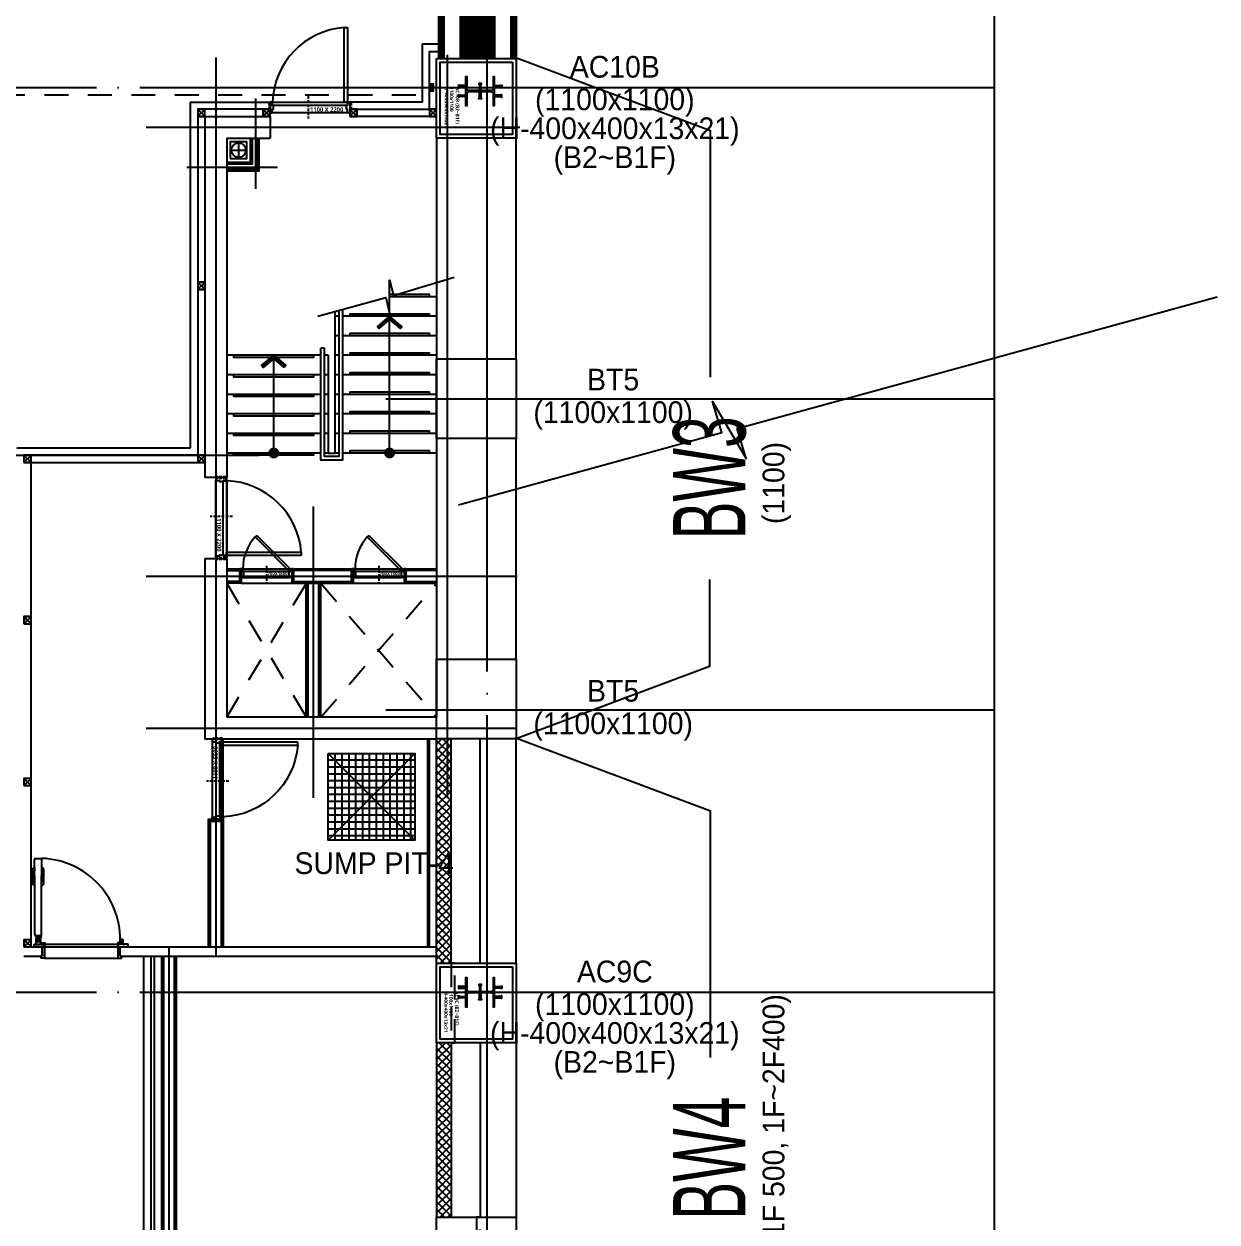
# Model space of a CAD drawing. Header units: millimetres. Extents: x -47382 to 204618, y -51045 to 127155.
# Drawn here: x 128600 to 145079, y 48196 to 64749 of the extents above; entities that cross this region are included whole.
import ezdxf
from ezdxf.enums import TextEntityAlignment as Align

# ---------------------------------------------------------------- set-up
doc = ezdxf.new("R2010")
doc.units = ezdxf.units.MM
doc.header["$LTSCALE"] = 300
doc.header["$MEASUREMENT"] = 0
for name, pattern in [('CEN', [62, 60, -1, 0, -1]), ('DASHED', [0.75, 0.5, -0.25]), ('HID', [2, 1.1, -0.9]), ('HIDDEN2', [0.1875, 0.125, -0.0625])]:
    doc.linetypes.add(name, pattern=pattern)
doc.layers.get('0').update_dxf_attribs({"linetype": 'CONTINUOUS'})
doc.layers.get('Defpoints').update_dxf_attribs({"color": 153, "linetype": 'CONTINUOUS'})
for name, color, linetype in [('A-ANNO-CUTL', 7, 'CONTINUOUS'), ('A-CEN', 1, 'CEN'), ('A-CODE-DRAIN', 6, 'CONTINUOUS'), ('A-DOOR', 4, 'CONTINUOUS'), ('A-DOOR-JAMB', 4, 'CONTINUOUS'), ('A-DOOR-SILL', 8, 'CONTINUOUS'), ('A-DOOR-SWING', 8, 'CONTINUOUS'), ('A-FLOR-FLIN-TYP2', 8, 'CONTINUOUS'), ('A-FLOR-GW', 6, 'CONTINUOUS'), ('A-FLOR-PANL', 6, 'CONTINUOUS'), ('A-FLOR-STRA-ETC', 7, 'CONTINUOUS'), ('A-FLOR-STRA-MAIN', 4, 'CONTINUOUS'), ('A-FLOR-STRA-SUB', 9, 'CONTINUOUS'), ('A-FLOR-STUD', 9, 'CONTINUOUS'), ('A-PS-HID', 5, 'HID'), ('A-ST-AXIS-CEN', 252, 'CEN'), ('A-ST-COL', 2, 'CONTINUOUS'), ('A-ST-CONC', 2, 'CONTINUOUS'), ('A-WALL-DRY1', 7, 'CONTINUOUS'), ('A-WALL-DRY2', 71, 'CONTINUOUS'), ('A-WALL-MASN', 3, 'CONTINUOUS'), ('AA-CJ', 4, 'HID'), ('CE_SITE_FH', 170, 'CONTINUOUS'), ('ELE3', 4, 'CONTINUOUS'), ('FINISH', 7, 'CONTINUOUS'), ('H', 8, 'CONTINUOUS'), ('HID', 7, 'HID'), ('OPEN2', 5, 'CONTINUOUS'), ('XREF-PLAN$0$A-STEEL', 7, 'CONTINUOUS'), ('갈바륨 V-115', 141, 'CONTINUOUS'), ('방열도어', 75, 'CONTINUOUS'), ('블럭', 5, 'CONTINUOUS'), ('저온단열', 160, 'CONTINUOUS'), ('절토옹벽', 2, 'CONTINUOUS'), ('충돌방지대 IN', 4, 'CONTINUOUS')]:
    doc.layers.add(name, color=color, linetype=linetype)
doc.layers.add('A-ANNO-NPLT', color=129, linetype='CONTINUOUS', plot=False)
doc.layers.add('Defpoint', color=161, linetype='CONTINUOUS', plot=False)
doc.styles.add('ksm', font='')
doc.styles.add('SH_대대리576', font='NanumGothicBold.ttf')
doc.styles.add('SHP-나눔bo', font='')
doc.styles.add('돋움', font='')
doc.styles.get('ksm').set_extended_font_data('Dotum')
doc.styles.get('SHP-나눔bo').set_extended_font_data('NanumGothic', bold=True)
doc.styles.get('돋움').set_extended_font_data('Dotum')

# ---------------------------------------------------------------- blocks, each defined once
blk = doc.blocks.new('방열1')
at = {"layer": '방열도어'}
for p, q in [((-896405, 1864556, 0), (-896405, 1864698, 0)), ((-896404, 1864699, 0), (-896372, 1864699, 0)), ((-896369, 1864696, 0), (-896369, 1864624, 0)), ((-896369, 1864672, 0), (-896284, 1864672, 0)), ((-896369, 1864672, 0), (-896369, 1864607, 0)), ((-896369, 1864624, 0), (-896369, 1864584, 0)), ((-896365, 1864672, 0), (-896365, 1864607, 0)), ((-896334, 1864622, 0), (-896334, 1864657, 0)), ((-896319, 1864672, 0), (-896284, 1864672, 0)), ((-896286, 1864640, 0), (-896317, 1864640, 0)), ((-896301, 1864624, 0), (-896301, 1864655, 0)), ((-896251, 1864672, 0), (-896284, 1864672, 0)), ((-896270, 1864622, 0), (-896270, 1864657, 0)), ((-896255, 1864607, 0), (-896255, 1864672, 0)), ((-896251, 1864607, 0), (-896251, 1864672, 0)), ((-895556, 1864695, 0), (-895536, 1864725, 0)), ((-895556, 1864695, 0), (-895506, 1864695, 0)), ((-895536, 1864725, 0), (-895326, 1864725, 0)), ((-895372, 1864718, 0), (-895489, 1864718, 0)), ((-895306, 1864695, 0), (-895355, 1864695, 0)), ((-895326, 1864725, 0), (-895306, 1864695, 0)), ((-896560, 1864554, 0), (-896560, 1864605, 0)), ((-896530, 1864605, 0), (-896560, 1864605, 0)), ((-896380, 1864554, 0), (-896560, 1864554, 0)), ((-896560, 1864554, 0), (-896560, 1863544, 0)), ((-896559, 1864555, 0), (-896559, 1864605, 0)), ((-896531, 1864605, 0), (-896559, 1864605, 0)), ((-896380, 1864555, 0), (-896559, 1864555, 0)), ((-896531, 1864601, 0), (-896531, 1864605, 0)), ((-896530, 1864601, 0), (-896531, 1864601, 0)), ((-896530, 1864601, 0), (-896530, 1864605, 0)), ((-896530, 1864589, 0), (-896405, 1864589, 0)), ((-896405, 1864554, 0), (-896405, 1863544, 0)), ((-896376, 1864552, 0), (-896405, 1864552, 0)), ((-896405, 1864549, 0), (-896405, 1864552, 0)), ((-896397, 1864549, 0), (-896405, 1864549, 0)), ((-896404, 1864555, 0), (-896376, 1864555, 0)), ((-896371, 1864549, 0), (-896397, 1864549, 0)), ((-896380, 1864554, 0), (-896380, 1864555, 0)), ((-896375, 1864554, 0), (-896375, 1864553, 0)), ((-896371, 1864576, 0), (-896369, 1864584, 0)), ((-896371, 1864576, 0), (-896371, 1864557, 0)), ((-896371, 1864576, 0), (-896370, 1864576, 0)), ((-896370, 1864576, 0), (-896369, 1864579, 0)), ((-896369, 1864607, 0), (-896285, 1864607, 0)), ((-896368, 1864579, 0), (-896369, 1864579, 0)), ((-896369, 1864554, 0), (-896369, 1863544, 0)), ((-896368, 1864579, 0), (-896368, 1864575, 0)), ((-896368, 1864575, 0), (-896368, 1864574, 0)), ((-896368, 1864574, 0), (-896368, 1864573, 0)), ((-896368, 1864573, 0), (-896368, 1864572, 0)), ((-896368, 1864572, 0), (-896368, 1864572, 0)), ((-896368, 1864572, 0), (-896368, 1864571, 0)), ((-896368, 1864571, 0), (-896368, 1864570, 0)), ((-896368, 1864570, 0), (-896368, 1864569, 0)), ((-896368, 1864569, 0), (-896368, 1864569, 0)), ((-896368, 1864569, 0), (-896368, 1864568, 0)), ((-896368, 1864568, 0), (-896368, 1864567, 0)), ((-896368, 1864567, 0), (-896368, 1864566, 0)), ((-896368, 1864566, 0), (-896368, 1864566, 0)), ((-896368, 1864566, 0), (-896368, 1864565, 0)), ((-896368, 1864565, 0), (-896368, 1864564, 0)), ((-896368, 1864564, 0), (-896368, 1864563, 0)), ((-896368, 1864563, 0), (-896368, 1864563, 0)), ((-896368, 1864563, 0), (-896368, 1864562, 0)), ((-896368, 1864562, 0), (-896368, 1864561, 0)), ((-896368, 1864561, 0), (-896368, 1864560, 0)), ((-896368, 1864560, 0), (-896368, 1864560, 0)), ((-896368, 1864560, 0), (-896368, 1864559, 0)), ((-896368, 1864559, 0), (-896368, 1864558, 0)), ((-896368, 1864558, 0), (-896368, 1864557, 0)), ((-896368, 1864557, 0), (-896368, 1864557, 0)), ((-896368, 1864557, 0), (-896368, 1864556, 0)), ((-896368, 1864556, 0), (-896368, 1864555, 0)), ((-896368, 1864555, 0), (-896368, 1864554, 0)), ((-896368, 1864554, 0), (-896368, 1864554, 0)), ((-896368, 1864554, 0), (-896368, 1864552, 0)), ((-896346, 1864584, 0), (-896355, 1864584, 0)), ((-896349, 1864582, 0), (-896355, 1864582, 0)), ((-896355, 1864582, 0), (-896355, 1864579, 0)), ((-896355, 1864577, 0), (-896355, 1864556, 0)), ((-896355, 1864551, 0), (-896355, 1864554, 0)), ((-896349, 1864551, 0), (-896355, 1864551, 0)), ((-896346, 1864549, 0), (-896355, 1864549, 0)), ((-896354, 1864575, 0), (-896354, 1864574, 0)), ((-896349, 1864575, 0), (-896354, 1864575, 0)), ((-896349, 1864574, 0), (-896354, 1864574, 0)), ((-896349, 1864560, 0), (-896354, 1864560, 0)), ((-896354, 1864559, 0), (-896354, 1864560, 0)), ((-896349, 1864559, 0), (-896354, 1864559, 0)), ((-896349, 1864582, 0), (-896349, 1864575, 0)), ((-896349, 1864574, 0), (-896349, 1864567, 0)), ((-896348, 1864567, 0), (-896349, 1864566, 0)), ((-896348, 1864567, 0), (-896349, 1864567, 0)), ((-896349, 1864566, 0), (-896349, 1864560, 0)), ((-896349, 1864559, 0), (-896349, 1864551, 0)), ((-896347, 1864581, 0), (-896347, 1864552, 0)), ((-896346, 1864581, 0), (-896347, 1864581, 0)), ((-896346, 1864552, 0), (-896347, 1864552, 0)), ((-896346, 1864584, 0), (-896346, 1864581, 0)), ((-896346, 1864552, 0), (-896346, 1864549, 0)), ((-896319, 1864607, 0), (-896269, 1864607, 0)), ((-896251, 1864607, 0), (-896269, 1864607, 0)), ((-895556, 1864595, 0), (-895506, 1864595, 0)), ((-895556, 1864595, 0), (-895536, 1864565, 0)), ((-895536, 1864565, 0), (-895326, 1864565, 0)), ((-895372, 1864572, 0), (-895489, 1864572, 0)), ((-895306, 1864595, 0), (-895355, 1864595, 0)), ((-895326, 1864565, 0), (-895306, 1864595, 0)), ((-896380, 1863544, 0), (-896560, 1863544, 0)), ((-896560, 1863544, 0), (-896560, 1863493, 0)), ((-896530, 1863493, 0), (-896560, 1863493, 0)), ((-896380, 1863543, 0), (-896559, 1863543, 0)), ((-896559, 1863543, 0), (-896559, 1863494, 0)), ((-896531, 1863494, 0), (-896559, 1863494, 0)), ((-896531, 1863498, 0), (-896531, 1863494, 0)), ((-896530, 1863498, 0), (-896531, 1863498, 0)), ((-896530, 1863509, 0), (-896405, 1863509, 0)), ((-896530, 1863498, 0), (-896530, 1863493, 0)), ((-896405, 1863549, 0), (-896405, 1863546, 0)), ((-896397, 1863549, 0), (-896405, 1863549, 0)), ((-896376, 1863546, 0), (-896405, 1863546, 0)), ((-896405, 1863542, 0), (-896405, 1863400, 0)), ((-896404, 1863543, 0), (-896376, 1863543, 0)), ((-896371, 1863549, 0), (-896397, 1863549, 0)), ((-896380, 1863544, 0), (-896380, 1863543, 0)), ((-896375, 1863544, 0), (-896375, 1863545, 0)), ((-896371, 1863522, 0), (-896370, 1863523, 0)), ((-896371, 1863522, 0), (-896369, 1863515, 0)), ((-896370, 1863523, 0), (-896369, 1863519, 0)), ((-896368, 1863519, 0), (-896369, 1863519, 0)), ((-896369, 1863474, 0), (-896369, 1863515, 0)), ((-896369, 1863402, 0), (-896369, 1863474, 0)), ((-896369, 1863439, 0), (-896369, 1863472, 0)), ((-896368, 1863545, 0), (-896368, 1863546, 0)), ((-896368, 1863544, 0), (-896368, 1863545, 0)), ((-896368, 1863543, 0), (-896368, 1863544, 0)), ((-896368, 1863542, 0), (-896368, 1863543, 0)), ((-896368, 1863541, 0), (-896368, 1863542, 0)), ((-896368, 1863542, 0), (-896368, 1863542, 0)), ((-896368, 1863540, 0), (-896368, 1863541, 0)), ((-896368, 1863539, 0), (-896368, 1863540, 0)), ((-896368, 1863538, 0), (-896368, 1863539, 0)), ((-896368, 1863539, 0), (-896368, 1863539, 0)), ((-896368, 1863537, 0), (-896368, 1863538, 0)), ((-896368, 1863536, 0), (-896368, 1863537, 0)), ((-896368, 1863535, 0), (-896368, 1863536, 0)), ((-896368, 1863536, 0), (-896368, 1863536, 0)), ((-896368, 1863534, 0), (-896368, 1863535, 0)), ((-896368, 1863533, 0), (-896368, 1863534, 0)), ((-896368, 1863532, 0), (-896368, 1863533, 0)), ((-896368, 1863533, 0), (-896368, 1863533, 0)), ((-896368, 1863531, 0), (-896368, 1863532, 0)), ((-896368, 1863530, 0), (-896368, 1863531, 0)), ((-896368, 1863529, 0), (-896368, 1863530, 0)), ((-896368, 1863530, 0), (-896368, 1863530, 0)), ((-896368, 1863528, 0), (-896368, 1863529, 0)), ((-896368, 1863527, 0), (-896368, 1863528, 0)), ((-896368, 1863526, 0), (-896368, 1863527, 0)), ((-896368, 1863527, 0), (-896368, 1863527, 0)), ((-896368, 1863525, 0), (-896368, 1863526, 0)), ((-896368, 1863524, 0), (-896368, 1863525, 0)), ((-896368, 1863519, 0), (-896368, 1863524, 0)), ((-896368, 1863524, 0), (-896368, 1863524, 0)), ((-896366, 1863472, 0), (-896366, 1863439, 0)), ((-896366, 1863467, 0), (-896366, 1863443, 0)), ((-896364, 1863477, 0), (-896301, 1863477, 0)), ((-896301, 1863474, 0), (-896364, 1863474, 0)), ((-896346, 1863549, 0), (-896355, 1863549, 0)), ((-896349, 1863547, 0), (-896355, 1863547, 0)), ((-896355, 1863547, 0), (-896355, 1863544, 0)), ((-896355, 1863516, 0), (-896355, 1863519, 0)), ((-896349, 1863516, 0), (-896355, 1863516, 0)), ((-896346, 1863514, 0), (-896355, 1863514, 0)), ((-896354, 1863540, 0), (-896354, 1863539, 0)), ((-896349, 1863540, 0), (-896354, 1863540, 0)), ((-896349, 1863539, 0), (-896354, 1863539, 0)), ((-896349, 1863525, 0), (-896354, 1863525, 0)), ((-896354, 1863524, 0), (-896354, 1863525, 0)), ((-896349, 1863524, 0), (-896354, 1863524, 0)), ((-896351, 1863477, 0), (-896351, 1863502, 0)), ((-896351, 1863502, 0), (-896298, 1863502, 0)), ((-896351, 1863499, 0), (-896301, 1863499, 0)), ((-896301, 1863480, 0), (-896351, 1863480, 0)), ((-896298, 1863477, 0), (-896351, 1863477, 0)), ((-896349, 1863540, 0), (-896349, 1863547, 0)), ((-896349, 1863532, 0), (-896349, 1863539, 0)), ((-896348, 1863532, 0), (-896349, 1863532, 0)), ((-896348, 1863532, 0), (-896349, 1863531, 0)), ((-896349, 1863525, 0), (-896349, 1863531, 0)), ((-896349, 1863516, 0), (-896349, 1863524, 0)), ((-896347, 1863517, 0), (-896347, 1863546, 0)), ((-896346, 1863546, 0), (-896347, 1863546, 0)), ((-896346, 1863517, 0), (-896347, 1863517, 0)), ((-896346, 1863546, 0), (-896346, 1863549, 0)), ((-896346, 1863514, 0), (-896346, 1863517, 0)), ((-896346, 1863509, 0), (-896306, 1863509, 0)), ((-896346, 1863505, 0), (-896346, 1863509, 0)), ((-896341, 1863505, 0), (-896346, 1863505, 0)), ((-896339, 1863481, 0), (-896339, 1863503, 0)), ((-896339, 1863481, 0), (-896338, 1863480, 0)), ((-896338, 1863480, 0), (-896325, 1863480, 0)), ((-896325, 1863480, 0), (-896324, 1863481, 0)), ((-896324, 1863503, 0), (-896324, 1863481, 0)), ((-896306, 1863505, 0), (-896322, 1863505, 0)), ((-896306, 1863509, 0), (-896306, 1863505, 0)), ((-896301, 1863477, 0), (-896301, 1863474, 0)), ((-896299, 1863497, 0), (-896299, 1863482, 0)), ((-896296, 1863500, 0), (-896296, 1863479, 0)), ((-896404, 1863399, 0), (-896372, 1863399, 0)), ((-896366, 1863439, 0), (-896369, 1863439, 0))]:
    blk.add_line(p, q, dxfattribs=at)
at = {"layer": '방열도어', "elevation": 0}
for points in [[(-895417, 1864695), (-896221, 1864695), (-896251, 1864685), (-896251, 1864595), (-895417, 1864595)], [(-895417, 1864695), (-895211, 1864695), (-895181, 1864685), (-895181, 1864595), (-895417, 1864595)]]:
    blk.add_lwpolyline(points, dxfattribs=at)
at = {"layer": '방열도어'}
for radius in [11, 5]:
    blk.add_circle((-896301, 1864640, 0), radius, dxfattribs=at)
for centre, radius, start, end in [((-896404, 1864698, 0), 1, 90, 180), ((-896372, 1864696, 0), 3, 0, 90), ((-896319, 1864657, 0), 15, 90, 180), ((-896319, 1864622, 0), 15, 180, 270), ((-896285, 1864657, 0), 15, 0, 90), ((-896285, 1864622, 0), 15, 270, 0), ((-895484, 1864697, 0), 21.5, 101.7851, 184.9396), ((-895377, 1864697, 0), 21.5, 355.0604, 78.2149), ((-896404, 1864556, 0), 1, 180, 270), ((-896397, 1864549, 0), 0.3, 0, 180), ((-896376, 1864554, 0), 1, 0, 90), ((-896376, 1864553, 0), 1, 270, 0), ((-896362, 1864571, 0), 10.1, 47.5961, 152.5939), ((-896362, 1864562, 0), 10.1, 207.4061, 312.4039), ((-896371, 1864552, 0), 3, 270, 0), ((-896303, 1864631, 0), 1122, 266.6024, 358.1461), ((-896355, 1864581, 0), 2.75, 90, 253.1891), ((-896355, 1864552, 0), 2.75, 106.8109, 270), ((-896356, 1864579, 0), 0.423, 253.1891, 0), ((-896356, 1864554, 0), 0.423, 0, 106.8109), ((-896353, 1864578, 0), 2.5, 216.8699, 169.0964), ((-896353, 1864555, 0), 2.5, 190.9036, 143.1301), ((-895484, 1864593, 0), 21.5, 175.0604, 258.2149), ((-895377, 1864593, 0), 21.5, 281.7851, 4.9396), ((-896404, 1863542, 0), 1, 90, 180), ((-896397, 1863549, 0), 0.3, 180, 0), ((-896376, 1863545, 0), 1, 0, 90), ((-896376, 1863544, 0), 1, 270, 0), ((-896371, 1863546, 0), 3, 0, 90), ((-896364, 1863472, 0), 5, 90, 180), ((-896369, 1863474, 0), 0.3, 90, 270), ((-896364, 1863472, 0), 2, 90, 180), ((-896355, 1863546, 0), 2.75, 90, 253.1891), ((-896355, 1863517, 0), 2.75, 106.8109, 270), ((-896356, 1863544, 0), 0.423, 253.1891, 0), ((-896356, 1863519, 0), 0.423, 0, 106.8109), ((-896341, 1863503, 0), 2, 0, 90), ((-896322, 1863503, 0), 2, 90, 180), ((-896301, 1863497, 0), 2, 0, 90), ((-896301, 1863482, 0), 2, 270, 0), ((-896298, 1863500, 0), 2, 0, 90), ((-896298, 1863479, 0), 2, 270, 0), ((-896298, 1863479, 0), 2, 270, 0), ((-896404, 1863400, 0), 1, 180, 270), ((-896372, 1863402, 0), 3, 270, 0)]:
    blk.add_arc(centre, radius, start, end, dxfattribs=at)
blk = doc.blocks.new('XR-평면도$0$8F-PLAN$0$arrow2')
at = {"color": 8}
blk.add_lwpolyline([(-0.002, 0.87), (0.738, 0), (-0.002, -0.87), (0.15, -1), (1, 0), (0.15, 1)], close=True, dxfattribs=at)
for points in [[(-0.002, 0.87), (0.15, 1), (0.738, 0), (1, 0)], [(0.738, 0), (1, 0), (-0.002, -0.87), (0.15, -1)]]:
    blk.add_solid(points, dxfattribs=at)
blk = doc.blocks.new('A$C0e376f74')
at = {"layer": 'A-ANNO-NPLT', "linetype": 'HIDDEN2'}
for p, q in [((525, 230), (525, -80)), ((-20, 140), (-20, 10)), ((0, 140), (-20, 140)), ((0, 120), (-20, 120)), ((0, 30), (-20, 30)), ((0, 10), (-20, 10)), ((-10, 140), (-10, 10)), ((0, 140), (0, 10)), ((1100, 140), (1120, 140)), ((1100, 140), (1100, 10)), ((1100, 120), (1120, 120)), ((1100, 30), (1120, 30)), ((1100, 10), (1120, 10)), ((1110, 140), (1110, 10)), ((1120, 140), (1120, 10))]:
    blk.add_line(p, q, dxfattribs=at)
at = {"layer": 'A-ANNO-NPLT', "linetype": 'ByBlock'}
blk.add_lwpolyline([(1067, 102), (33, 102), (33, 147), (1067, 147)], close=True, dxfattribs=at)
at = {"layer": 'A-DOOR', "linetype": 'ByBlock'}
blk.add_lwpolyline([(1067, 1181), (1067, 147), (1022, 147), (1022, 1181)], close=True, dxfattribs=at)
at = {"layer": 'A-DOOR-JAMB'}
for points in [[(0, 20), (0, 0), (30, 0), (30, 50), (45, 50), (45, 100), (30, 100), (30, 150), (0, 150), (0, 130)], [(1100, 20), (1100, 0), (1070, 0), (1070, 50), (1055, 50), (1055, 100), (1070, 100), (1070, 150), (1100, 150), (1100, 130)]]:
    blk.add_lwpolyline(points, dxfattribs=at)
at = {"layer": 'A-DOOR-SILL'}
for p, q in [((30, 150), (1070, 150)), ((1070, 0), (30, 0))]:
    blk.add_line(p, q, dxfattribs=at)
at = {"layer": 'A-DOOR-SWING'}
blk.add_arc((1107, 109), 1075, 94.5299, 177.8035, dxfattribs=at)
at = {"layer": 'A-ANNO-NPLT', "linetype": 'ByBlock', "style": 'SHP-나눔bo'}
blk.add_text('1100 X 2200', height=60, dxfattribs=at).set_placement((781, 16), align=Align.CENTER)
blk = doc.blocks.new('A$Ce0defec1')
at = {"layer": 'A-ANNO-NPLT', "linetype": 'HIDDEN2'}
for p, q in [((-120, 720), (-120, 700)), ((-120, 720), (0, 720)), ((-120, 710), (0, 710)), ((-120, 700), (0, 700)), ((-110, 720), (-110, 700)), ((-20, 720), (-20, 700)), ((0, 720), (0, 700)), ((-160, 350), (78, 350)), ((-120, 0), (-120, -20)), ((-120, 0), (0, 0)), ((-110, 0), (-110, -20)), ((-20, 0), (-20, -20)), ((0, 0), (0, -20)), ((-120, -10), (0, -10)), ((-120, -20), (0, -20))]:
    blk.add_line(p, q, dxfattribs=at)
at = {"layer": 'A-ANNO-NPLT', "linetype": 'ByBlock'}
blk.add_lwpolyline([(-120, 677), (-85, 677), (-85, 23), (-120, 23)], close=True, dxfattribs=at)
at = {"layer": 'A-DOOR', "linetype": 'ByBlock'}
for p, q in [((-582, 215), (-120, 677)), ((-120, 677), (-120, 700)), ((-120, 700), (0, 700)), ((-120, 677), (-98, 655)), ((-85, 677), (-120, 677)), ((-85, 665), (-85, 677)), ((0, 665), (-85, 665)), ((0, 700), (0, 665)), ((-561, 192), (-98, 655))]:
    blk.add_line(p, q, dxfattribs=at)
blk.add_lwpolyline([(-582, 215), (-561, 192)], dxfattribs=at)
at = {"layer": 'A-DOOR-JAMB'}
for p, q in [((-85, 23), (-120, 23)), ((-120, 23), (-120, 0)), ((-110, 0), (0, 0)), ((-85, 35), (-85, 23)), ((0, 35), (-85, 35)), ((0, 0), (0, 35))]:
    blk.add_line(p, q, dxfattribs=at)
at = {"layer": 'A-DOOR-SILL'}
blk.add_line((0, 18), (0, 665), dxfattribs=at)
at = {"layer": 'A-DOOR-SWING'}
blk.add_arc((-117, 691), 668, 228.3916, 269.7655, dxfattribs=at)
at = {"layer": 'A-ANNO-NPLT', "linetype": 'ByBlock', "style": 'SHP-나눔bo'}
blk.add_text('700X1800', height=45, rotation=90, dxfattribs=at).set_placement((-30, 502), align=Align.CENTER)
blk = doc.blocks.new('-23')
at = {"layer": 'A-CEN'}
for p, q in [((-150, -9413), (-150, 850)), ((-3350, 813), (-3350, -9413)), ((850, -150), (-4313, -150)), ((-2000, -9413), (-2000, -5387)), ((-4313, -6350), (813, -6350)), ((-4313, -8450), (813, -8450))]:
    blk.add_line(p, q, dxfattribs=at)
at = {"layer": 'A-FLOR-FLIN-TYP2'}
for p, q in [((-3000, -6450), (-2300, -6450)), ((-1450, -6450), (-750, -6450))]:
    blk.add_line(p, q, dxfattribs=at)
at = {"layer": 'A-FLOR-STRA-ETC'}
for p, q in [((-950, -4650), (-950, -2760)), ((-2550, -4650), (-2550, -3300))]:
    blk.add_line(p, q, dxfattribs=at)
blk.add_lwpolyline([(-1943, -2760), (-1004, -2502), (-950, -2719), (-950, -2261), (-897, -2475), (-57, -2218)], dxfattribs=at)
at = {"layer": 'A-FLOR-STRA-ETC', "const_width": 75}
for points in [[(-2550, -4612, 1), (-2550, -4687, 1)], [(-950, -4687, -1), (-950, -4612, -1)]]:
    blk.add_lwpolyline(points, format="xyb", close=True, dxfattribs=at)
at = {"layer": 'A-FLOR-STRA-MAIN'}
for p, q in [((-300, -2490), (-950, -2490)), ((-1650, -2760), (-1700, -2760)), ((-300, -2760), (-1600, -2760)), ((-1650, -3030), (-1700, -3030)), ((-300, -3030), (-1600, -3030)), ((-1900, -3300), (-3200, -3300)), ((-1800, -3300), (-1850, -3300)), ((-1650, -3300), (-1700, -3300)), ((-300, -3300), (-1600, -3300)), ((-1900, -3570), (-3200, -3570)), ((-1800, -3570), (-1850, -3570)), ((-1650, -3570), (-1700, -3570)), ((-300, -3570), (-1600, -3570)), ((-1900, -3840), (-3200, -3840)), ((-1800, -3840), (-1850, -3840)), ((-1650, -3840), (-1700, -3840)), ((-300, -3840), (-1600, -3840)), ((-1900, -4110), (-3200, -4110)), ((-1800, -4110), (-1850, -4110)), ((-1650, -4110), (-1700, -4110)), ((-300, -4110), (-1600, -4110)), ((-1900, -4380), (-3200, -4380)), ((-1800, -4380), (-1850, -4380)), ((-1650, -4380), (-1700, -4380)), ((-300, -4380), (-1600, -4380)), ((-1900, -4650), (-3200, -4650)), ((-1800, -4650), (-1850, -4650)), ((-1650, -4650), (-1700, -4650)), ((-300, -4650), (-1600, -4650))]:
    blk.add_line(p, q, dxfattribs=at)
blk.add_lwpolyline([(-1800, -3300), (-1800, -4650), (-1700, -4650), (-1700, -2694)], dxfattribs=at)
at = {"layer": 'A-FLOR-STRA-SUB'}
blk.add_line((-1850, -3200), (-1900, -3200), dxfattribs=at)
at = {"layer": 'A-FLOR-STRA-SUB', "color": 250}
for points in [[(-400, -2490), (-400, -2460), (-950, -2460)], [(-400, -2760), (-400, -2730), (-1500, -2730), (-1500, -2760)], [(-400, -3030), (-400, -3000), (-1500, -3000), (-1500, -3030)], [(-2000, -3300), (-2000, -3330), (-3100, -3330), (-3100, -3300)], [(-400, -3300), (-400, -3270), (-1500, -3270), (-1500, -3300)], [(-2000, -3570), (-2000, -3600), (-3100, -3600), (-3100, -3570)], [(-400, -3570), (-400, -3540), (-1500, -3540), (-1500, -3570)], [(-2000, -3840), (-2000, -3870), (-3100, -3870), (-3100, -3840)], [(-400, -3840), (-400, -3810), (-1500, -3810), (-1500, -3840)], [(-2000, -4110), (-2000, -4140), (-3100, -4140), (-3100, -4110)], [(-400, -4110), (-400, -4080), (-1500, -4080), (-1500, -4110)], [(-2000, -4380), (-2000, -4410), (-3100, -4410), (-3100, -4380)], [(-400, -4380), (-400, -4350), (-1500, -4350), (-1500, -4380)], [(-400, -4650), (-400, -4620), (-1500, -4620), (-1500, -4650)], [(-2000, -4650), (-2000, -4680), (-3100, -4680), (-3100, -4650)]]:
    blk.add_lwpolyline(points, dxfattribs=at)
at = {"layer": 'A-FLOR-STRA-SUB'}
for points in [[(-1600, -2666), (-1600, -4750), (-1900, -4750), (-1900, -3200)], [(-1650, -2680), (-1650, -4700), (-1850, -4700), (-1850, -3200)]]:
    blk.add_lwpolyline(points, dxfattribs=at)
at = {"layer": 'A-PS-HID'}
for p, q in [((-3200, -6450), (-2100, -8300)), ((-3200, -8300), (-2100, -6450)), ((-1900, -6450), (-300, -8300)), ((-1900, -8300), (-300, -6450))]:
    blk.add_line(p, q, dxfattribs=at)
at = {"layer": 'A-ST-CONC'}
for p, q in [((-3500, 0), (-3500, -4990)), ((-3500, 0), (-2600, 0)), ((-2600, 0), (-2600, -300)), ((-3200, -300), (-3200, -4990)), ((-3200, -300), (-2600, -300)), ((-3200, -4990), (-3500, -4990)), ((-3500, -6110), (-3500, -8600)), ((-3200, -6110), (-3500, -6110)), ((-3200, -6110), (-3200, -8300)), ((-3500, -8600), (-300, -8600))]:
    blk.add_line(p, q, dxfattribs=at)
blk.add_lwpolyline([(-300, -300), (-300, -8300), (-3200, -8300)], dxfattribs=at)
at = {"layer": 'A-WALL-DRY1'}
for p, q in [((-3200, -6250), (-3000, -6250)), ((-2300, -6250), (-1450, -6250)), ((-750, -6250), (-300, -6250)), ((-2100, -8300), (-2100, -6450)), ((-2088, -8300), (-2088, -6450)), ((-2075, -8300), (-2075, -6450)), ((-1925, -8300), (-1925, -6450)), ((-1912, -8300), (-1912, -6450)), ((-1900, -8300), (-1900, -6450))]:
    blk.add_line(p, q, dxfattribs=at)
for points in [[(-3000, -6250), (-3000, -6450), (-3200, -6450)], [(-3200, -6262), (-3012, -6262), (-3012, -6438), (-3200, -6438)], [(-3200, -6275), (-3025, -6275), (-3025, -6425), (-3200, -6425)], [(-2300, -6250), (-2300, -6450), (-1450, -6450), (-1450, -6250)], [(-750, -6250), (-750, -6450), (-300, -6450)], [(-300, -6262), (-738, -6262), (-738, -6438), (-300, -6438)], [(-300, -6275), (-725, -6275), (-725, -6425), (-300, -6425)]]:
    blk.add_lwpolyline(points, dxfattribs=at)
for points in [[(-1462, -6262), (-2288, -6262), (-2288, -6438), (-1462, -6438)], [(-1475, -6275), (-2275, -6275), (-2275, -6425), (-1475, -6425)]]:
    blk.add_lwpolyline(points, close=True, dxfattribs=at)
at = {"layer": 'A-DOOR', "rotation": 270}
for name, p in [('A$C0e376f74', (-3350, -5000)), ('A$Ce0defec1', (-3000, -6370)), ('A$Ce0defec1', (-1450, -6370))]:
    blk.add_blockref(name, p, dxfattribs=at)
at = {"layer": 'A-FLOR-STRA-ETC'}
for p, xscale, yscale, zscale, rotation in [((-950, -2927), 166.9148302599858, 167.8920954242347, 166.9148302599858, 90.00001700937857), ((-2550, -3467), -166.9148302599861, 167.8920954242349, 166.9148302599861, 269.9999829906214)]:
    blk.add_blockref('XR-평면도$0$8F-PLAN$0$arrow2', p, dxfattribs=dict(at, xscale=xscale, yscale=yscale, zscale=zscale, rotation=rotation))
blk = doc.blocks.new('XREF-PLAN$0$각-100X100')
at = {"layer": 'XREF-PLAN$0$A-STEEL', "color": 1}
for p, q in [((-47.7, -47.7), (47.7, 47.7)), ((-47.7, 47.7), (47.7, -47.7))]:
    blk.add_line(p, q, dxfattribs=at)
at = {"layer": 'XREF-PLAN$0$A-STEEL'}
blk.add_lwpolyline([(-50, -50), (50, -50), (50, 50), (-50, 50)], close=True, dxfattribs=at)
at = {"layer": 'XREF-PLAN$0$A-STEEL', "color": 8}
blk.add_lwpolyline([(-47.7, -47.7), (47.7, -47.7), (47.7, 47.7), (-47.7, 47.7)], close=True, dxfattribs=at)
blk = doc.blocks.new('A$C80a19149')
at = {"layer": 'A-FLOR-STUD'}
for p, q in [((2, 98), (48, 2)), ((2, 2), (48, 98))]:
    blk.add_line(p, q, dxfattribs=at)
for points in [[(0, 100), (50, 100), (50, 0), (0, 0)], [(2, 98), (48, 98), (48, 2), (2, 2)]]:
    blk.add_lwpolyline(points, close=True, dxfattribs=at)
blk = doc.blocks.new('G$CC3B11E1B')
at = {"layer": 'ELE3'}
blk.add_lwpolyline([(0, 1200), (1200, 1200), (1200, 0), (0, 0)], close=True, dxfattribs=at)
at = {"layer": 'H'}
for p, q in [((95, 1200), (95, 0)), ((190, 1200), (190, 0)), ((285, 1200), (285, 0)), ((380, 1200), (380, 0)), ((475, 1200), (475, 0)), ((570, 1200), (570, 0)), ((665, 1200), (665, 0)), ((760, 1200), (760, 0)), ((855, 1200), (855, 0)), ((950, 1200), (950, 0)), ((1045, 1200), (1045, 0)), ((1140, 1200), (1140, 0)), ((1200, 1105), (0, 1105)), ((1200, 1010), (0, 1010)), ((1200, 915), (0, 915)), ((1200, 820), (0, 820)), ((1200, 725), (0, 725)), ((1200, 630), (0, 630)), ((1200, 535), (0, 535)), ((1200, 440), (0, 440)), ((1200, 345), (0, 345)), ((1200, 250), (0, 250)), ((1200, 155), (0, 155)), ((1200, 60), (0, 60))]:
    blk.add_line(p, q, dxfattribs=at)
at = {"layer": 'OPEN2'}
for p, q in [((0, 1200), (1200, 0)), ((0, 0), (1200, 1200))]:
    blk.add_line(p, q, dxfattribs=at)
blk = doc.blocks.new('AC10B(b2~b1f)')
for points in [[(50, 1050), (1050, 1050), (1050, 50), (50, 50)], [(373, 890), (365, 890), (365, 900), (400, 900), (400, 890), (392, 890), (392, 800), (373, 800)], [(526, 890), (534, 890), (534, 900), (499, 900), (499, 890), (507, 890), (507, 800), (526, 800)], [(353, 610), (353, 618), (343, 618), (343, 583), (353, 583), (353, 591), (443, 591), (443, 610)], [(546, 610), (546, 618), (556, 618), (556, 583), (546, 583), (546, 591), (456, 591), (456, 610)], [(373, 310), (365, 310), (365, 300), (400, 300), (400, 310), (392, 310), (392, 400), (373, 400)], [(526, 310), (534, 310), (534, 300), (499, 300), (499, 310), (507, 310), (507, 400), (526, 400)]]:
    blk.add_lwpolyline(points, close=True)
at = {"color": 2, "linetype": 'Continuous'}
blk.add_lwpolyline([(456, 757, -0.414214), (478, 779), (650, 779), (650, 800), (250, 800), (250, 779), (421, 779, -0.414214), (443, 757), (443, 443, -0.414214), (421, 421), (250, 421), (250, 400), (650, 400), (650, 421), (478, 421, -0.414214), (456, 443)], format="xyb", close=True, dxfattribs=at)
at = {"layer": 'A-ST-COL'}
blk.add_lwpolyline([(0, 0), (0, 1100), (1100, 1100), (1100, 0)], close=True, dxfattribs=at)
at = {"layer": 'FINISH'}
blk.add_line((1100, 0), (0, 0), dxfattribs=at)
at = {"layer": 'Defpoint', "linetype": 'Continuous', "style": 'SH_대대리576'}
for s, p in [('AC10B (B2~B1F)', (391, 289)), ('1100x1100', (391, 208)), ('H-400x400x13x21', (391, 138))]:
    blk.add_text(s, height=50, dxfattribs=at).set_placement(p, align=Align.MIDDLE_LEFT)
blk = doc.blocks.new('AC9C(b2~b1f)')
for points in [[(50, 1050), (1050, 1050), (1050, 50), (50, 50)], [(323, 890), (315, 890), (315, 900), (350, 900), (350, 890), (342, 890), (342, 800), (323, 800)], [(476, 890), (484, 890), (484, 900), (449, 900), (449, 890), (457, 890), (457, 800), (476, 800)], [(303, 610), (303, 618), (293, 618), (293, 584), (303, 584), (303, 592), (393, 592), (393, 610)], [(496, 610), (496, 618), (506, 618), (506, 584), (496, 584), (496, 592), (406, 592), (406, 610)], [(323, 310), (315, 310), (315, 300), (350, 300), (350, 310), (342, 310), (342, 400), (323, 400)], [(476, 310), (484, 310), (484, 300), (449, 300), (449, 310), (457, 310), (457, 400), (476, 400)]]:
    blk.add_lwpolyline(points, close=True)
at = {"color": 2, "linetype": 'Continuous'}
blk.add_lwpolyline([(406, 757, -0.414214), (428, 779), (600, 779), (600, 800), (200, 800), (200, 779), (371, 779, -0.414214), (393, 757), (393, 443, -0.414214), (371, 421), (200, 421), (200, 400), (600, 400), (600, 421), (428, 421, -0.414214), (406, 443)], format="xyb", close=True, dxfattribs=at)
at = {"layer": 'A-ST-COL'}
blk.add_lwpolyline([(0, 0), (0, 1100), (1100, 1100), (1100, 0)], close=True, dxfattribs=at)
at = {"layer": 'FINISH'}
blk.add_line((1100, 0), (0, 0), dxfattribs=at)
at = {"layer": 'Defpoint', "linetype": 'Continuous', "style": 'SH_대대리576'}
for s, p in [('AC9C (B2~B1F)', (387, 280)), ('1100x1100', (387, 199)), ('H-400x400x13x21', (387, 129))]:
    blk.add_text(s, height=50, dxfattribs=at).set_placement(p, align=Align.MIDDLE_LEFT)
blk = doc.blocks.new('ACT 지하2층구조평면도')
at = {"layer": 'A-ST-COL'}
for points in [[(182782, 111166), (182782, 110066), (181682, 110066), (181682, 111166)], [(182782, 107016), (182782, 105916), (181682, 105916), (181682, 107016)], [(182782, 99306), (182782, 98206), (181682, 98206), (181682, 99306)]]:
    blk.add_lwpolyline(points, close=True, dxfattribs=at)
at = {"layer": 'Defpoint'}
blk.add_lwpolyline([(189382, 51045), (47382, 51045), (47382, 150416), (189382, 150416)], close=True, dxfattribs=at)
at = {"rotation": 270}
for name, p in [('AC10B(b2~b1f)', (181682, 115316)), ('AC9C(b2~b1f)', (181682, 102816))]:
    blk.add_blockref(name, p, dxfattribs=at)

msp = doc.modelspace()

# ---------------------------------------------------------------- hatches: boundary and pattern name
at = {"layer": '블럭', "transparency": 33554687}
h = msp.add_hatch(dxfattribs=at)
h.set_pattern_fill('ANSI37', color=256, scale=600)
h.set_pattern_definition([(45, (102400, 33400), (-53.03301, 53.03301), []), (135, (102400, 33400), (-53.03301, -53.03301), [])])
h.paths.add_polyline_path([(134300, 54871), (134500, 54871), (134500, 51771), (134300, 51771)])
h = msp.add_hatch(dxfattribs=at)
h.set_pattern_fill('ANSI37', color=256, scale=600)
h.set_pattern_definition([(45, (102400, 29890), (-53.03301, 53.03301), []), (135, (102400, 29890), (-53.03301, -53.03301), [])])
h.paths.add_polyline_path([(134300, 50671), (134500, 50671), (134500, 48261), (134300, 48261)])

# ---------------------------------------------------------------- linework, layer by layer
at = {"layer": 'A-ANNO-CUTL'}
msp.add_lwpolyline([(134600, 58107), (138239, 59104), (138109, 59533), (138576, 58746), (138451, 59162), (145079, 60979)], dxfattribs=at)
at = {"layer": 'A-CEN'}
for p, q in [((131800, 63721), (131800, 62471)), ((130850, 62771), (132100, 62771)), ((133600, 59571), (142000, 59571)), ((128000, 58791), (131850, 58791)), ((133600, 55271), (142000, 55271)), ((131250, 54871), (131250, 51871)), ((130600, 51996), (130600, 40346))]:
    msp.add_line(p, q, dxfattribs=at)
at = {"layer": 'A-CODE-DRAIN'}
for p, q in [((131565, 63121), (131565, 62891)), ((131450, 63006), (131680, 63006))]:
    msp.add_line(p, q, dxfattribs=at)
msp.add_circle((131565, 63006), 100, dxfattribs=at)
at = {"layer": 'A-FLOR-FLIN-TYP2'}
for p, q in [((128700, 51996), (128700, 58691)), ((128700, 58691), (131100, 58691))]:
    msp.add_line(p, q, dxfattribs=at)
msp.add_lwpolyline([(134300, 63471), (133200, 63471)], dxfattribs=at)
at = {"layer": 'A-FLOR-GW'}
for p, q in [((128500, 58891), (130900, 58891)), ((131000, 58791), (128600, 58791))]:
    msp.add_line(p, q, dxfattribs=at)
for points in [[(134400, 64471), (134100, 64471), (134100, 63671), (133100, 63671), (133100, 63571), (134200, 63571), (134200, 64371), (134400, 64371)], [(130900, 58891), (130900, 63671), (132000, 63671), (132000, 63571), (131000, 63571), (131000, 58791)]]:
    msp.add_lwpolyline(points, dxfattribs=at)
at = {"layer": 'A-FLOR-PANL'}
for p, q in [((128600, 51996), (128850, 51996)), ((128850, 51996), (128850, 51871)), ((129930, 51996), (134300, 51996)), ((128600, 51871), (128850, 51871)), ((129930, 51871), (134300, 51871))]:
    msp.add_line(p, q, dxfattribs=at)
msp.add_lwpolyline([(129930, 51871), (129930, 51996)], dxfattribs=at)
at = {"layer": 'A-ST-AXIS-CEN'}
for p, q in [((135000, 0), (135000, 99371)), ((0, 63871), (142000, 63871)), ((0, 51371), (142000, 51371))]:
    msp.add_line(p, q, dxfattribs=at)
at = {"layer": 'A-ST-CONC'}
for p, q in [((135400, 60121), (135400, 63171)), ((135400, 55971), (135400, 59021)), ((134900, 51771), (134900, 54871)), ((135400, 51771), (135400, 54871)), ((134900, 50671), (134900, 48261)), ((135400, 50671), (135400, 48261))]:
    msp.add_line(p, q, dxfattribs=at)
at = {"layer": 'A-WALL-DRY1'}
for p, q in [((131325, 54871), (131325, 51996)), ((130500, 51871), (130500, 42150)), ((130513, 51871), (130513, 42163)), ((130525, 51871), (130525, 42175)), ((130675, 51871), (130675, 42175)), ((130688, 51871), (130688, 42163)), ((130700, 51871), (130700, 42150))]:
    msp.add_line(p, q, dxfattribs=at)
for points in [[(131400, 62841), (131730, 62841), (131730, 63171)], [(131400, 62816), (131755, 62816), (131755, 63171)], [(131400, 62766), (131805, 62766), (131805, 63171)], [(131400, 62751), (131820, 62751), (131820, 63171)], [(131400, 62736), (131835, 62736), (131835, 63171)], [(131400, 62721), (131850, 62721), (131850, 63171)], [(131150, 51996), (131150, 53761), (131350, 53761), (131350, 51996)], [(131163, 51996), (131163, 53749), (131338, 53749), (131338, 51996)], [(131175, 51996), (131175, 53736), (131325, 53736), (131325, 51996)]]:
    msp.add_lwpolyline(points, dxfattribs=at)
msp.add_lwpolyline([(131450, 62891), (131680, 62891), (131680, 63121), (131450, 63121)], close=True, dxfattribs=at)
at = {"layer": 'A-WALL-DRY2'}
for points in [[(134180, 51996), (134180, 54871)], [(134190, 51996), (134190, 54871)]]:
    msp.add_lwpolyline(points, dxfattribs=at)
at = {"layer": 'A-WALL-MASN'}
for p, q in [((134300, 51771), (134300, 54871)), ((134500, 51771), (134500, 54871)), ((134300, 50671), (134300, 48261)), ((134500, 50671), (134500, 48261))]:
    msp.add_line(p, q, dxfattribs=at)
at = {"layer": 'AA-CJ'}
msp.add_line((125283, 63771), (134100, 63771), dxfattribs=at)
at = {"layer": 'CE_SITE_FH'}
msp.add_line((134400, 64471), (134100, 64471), dxfattribs=at)
at = {"layer": 'Defpoint'}
msp.add_lwpolyline([(142000, 0), (0, 0), (0, 99371), (142000, 99371)], close=True, dxfattribs=at)
at = {"layer": 'Defpoints'}
for points in [[(138083, 59870), (138083, 63271), (135416, 64271)], [(138067, 57075), (138067, 55871), (135400, 54871)], [(138083, 50470), (138083, 53871), (135416, 54871)]]:
    msp.add_lwpolyline(points, dxfattribs=at)
at = {"layer": 'HID'}
for points in [[(134550, 51771), (134500, 51771), (134500, 50671), (134550, 50671)], [(134900, 48261), (134850, 48261), (134850, 47161), (134900, 47161)]]:
    msp.add_lwpolyline(points, close=True, dxfattribs=at)
at = {"layer": '갈바륨 V-115'}
msp.add_line((130350, 51871), (130350, 42150), dxfattribs=at)
at = {"layer": '저온단열'}
msp.add_line((130400, 51871), (130400, 42150), dxfattribs=at)
msp.add_lwpolyline([(134200, 51996), (134200, 54871)], dxfattribs=at)
at = {"layer": '절토옹벽', "color": 8, "linetype": 'ByBlock', "ltscale": 5, "const_width": 100, "flags": 128}
for points in [[(109760, 98229), (116568, 92676), (135364, 92676), (135364, 64276)], [(109128, 97454), (116212, 91676), (134364, 91676), (134364, 64276)]]:
    msp.add_lwpolyline(points, dxfattribs=at)
at = {"layer": '절토옹벽', "color": 8, "linetype": 'DASHED', "ltscale": 5, "const_width": 500, "flags": 128}
msp.add_lwpolyline([(109444, 97842), (116390, 92176), (134864, 92176), (134864, 64276)], dxfattribs=at)
at = {"layer": '충돌방지대 IN'}
msp.add_line((130250, 51871), (130250, 42150), dxfattribs=at)

# ---------------------------------------------------------------- block references
for name, p in [('ACT 지하2층구조평면도', (-47382, -51045)), ('-23', (134600, 63471)), ('A$C80a19149', (134200, 63821)), ('G$CC3B11E1B', (132800, 53471))]:
    msp.add_blockref(name, p)
at = {"ltscale": 5}
for p in [(131050, 63521), (131950, 63521), (133150, 63521), (134250, 63521), (131050, 61131), (128650, 58741), (131050, 58741), (128650, 56511), (128650, 54276), (128650, 52046)]:
    msp.add_blockref('XREF-PLAN$0$각-100X100', p, dxfattribs=at)
at = {"rotation": 89.99999999999999}
msp.add_blockref('방열1', (1993439, 948402), dxfattribs=at)
at = {"layer": 'A-DOOR'}
msp.add_blockref('A$C0e376f74', (132000, 63521), dxfattribs=at)
at = {"layer": 'A-DOOR', "xscale": -1, "rotation": 269.9999999999999}
msp.add_blockref('A$C0e376f74', (131200, 53761), dxfattribs=at)

# ---------------------------------------------------------------- texts
at = {"layer": 'Defpoints', "linetype": 'Continuous', "style": '돋움'}
for s, p in [('AC10B', (136761, 63918)), ('(1100x1100)', (136761, 63468)), ('(H-400x400x13x21)', (136761, 63068)), ('(B2~B1F)', (136761, 62668)), ('BT5', (136738, 59596)), ('(1100x1100)', (136738, 59146)), ('BT5', (136738, 55296)), ('(1100x1100)', (136738, 54846)), ('AC9C', (136761, 51418)), ('(1100x1100)', (136761, 50968)), ('(H-400x400x13x21)', (136761, 50568)), ('(B2~B1F)', (136761, 50168))]:
    msp.add_text(s, height=300, dxfattribs=at).set_placement(p, align=Align.BOTTOM_CENTER)
at = {"layer": 'Defpoints', "style": 'ksm', "width": 0.6}
for s, p in [('BW3', (138066, 58477)), ('BW4', (138066, 49077))]:
    msp.add_text(s, height=1000, rotation=90, dxfattribs=at).set_placement(p, align=Align.MIDDLE_CENTER)
at = {"layer": 'Defpoints', "linetype": 'Continuous', "style": '돋움'}
for s, p in [('(1100)', (138953, 58407)), ('(B2F~B1F 500, 1F~2F400)', (138953, 48989))]:
    msp.add_text(s, height=300, rotation=90, dxfattribs=at).set_placement(p, align=Align.MIDDLE_CENTER)
msp.add_text('SUMP PIT-4', height=300, dxfattribs=at).set_placement((133438, 53154), align=Align.MIDDLE_CENTER)

doc.saveas('drawing.dxf')
